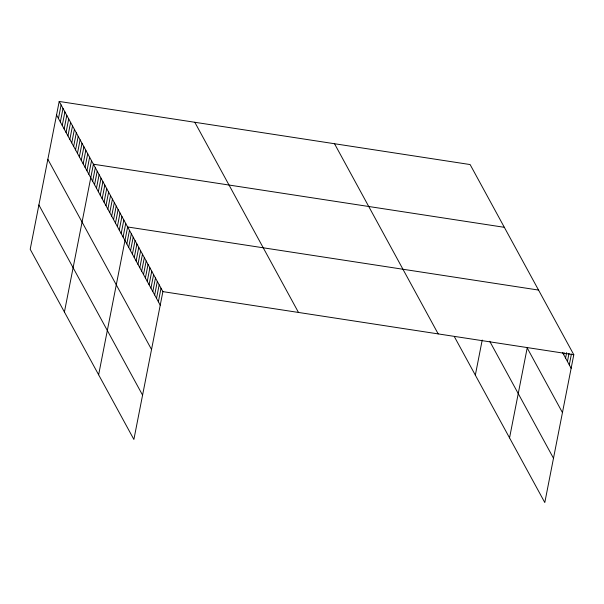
<?xml version="1.0" encoding="UTF-8"?>
<svg xmlns="http://www.w3.org/2000/svg" width="604" height="604" viewBox="0 0 604 604"><rect width="100%" height="100%" fill="white"/><g stroke="black" fill="none" stroke-linecap="round" stroke-linejoin="round"><path stroke-width="0.91" d="M59.2 101.449L30.2 249.271L133.884 439.448L162.884 291.626L59.2 101.449L470.116 164.552L573.8 354.729L544.8 502.551L454.419 336.775M58.445 118.49L61.102 104.937M60.34 121.978L63.005 108.426M62.242 125.466L64.9 111.914M64.145 128.954L66.802 115.394M66.047 132.442L68.705 118.882M67.95 135.923L70.608 122.37M69.845 139.411L72.51 125.858M71.748 142.899L74.405 129.347M73.65 146.387L76.308 132.827M75.553 149.875L78.21 136.315M77.448 153.356L80.113 139.803M79.35 156.844L82.008 143.291M81.253 160.332L83.911 146.78M83.156 163.82L85.813 150.26M85.051 167.308L87.716 153.748M86.953 170.789L89.611 157.236M88.856 174.277L91.514 160.724M64.417 312.026L93.416 164.213L504.332 227.315M92.661 181.253L95.319 167.693M94.556 184.733L97.221 171.181M96.459 188.222L99.116 174.669M98.361 191.71L101.019 178.157M100.264 195.198L102.922 181.645M102.159 198.686L104.824 185.126M104.062 202.166L106.719 188.614M105.964 205.654L108.622 192.102M107.867 209.143L110.524 195.59M109.762 212.631L112.427 199.078M111.665 216.119L114.322 202.559M113.567 219.599L116.225 206.047M115.47 223.087L118.127 209.535M117.372 226.576L120.03 213.023M119.267 230.064L121.933 216.511M121.17 233.552L123.828 219.992M123.073 237.032L125.73 223.48M98.633 374.782L127.633 226.968L538.549 290.071M126.825 243.925L129.49 230.373M128.682 247.33L131.34 233.771M130.54 250.736L133.197 237.176M132.397 254.133L135.054 240.581M134.247 257.538L136.912 243.986M136.104 260.943L138.761 247.383M137.961 264.341L140.619 250.788M139.818 267.746L142.476 254.193M141.668 271.151L144.333 257.598M143.525 274.556L146.183 260.996M145.383 277.953L148.04 264.401M147.24 281.358L149.898 267.806M149.09 284.763L151.755 271.211M150.947 288.168L153.605 274.609M152.804 291.566L155.462 278.014M154.662 294.971L157.319 281.419M156.512 298.376L159.177 284.824M158.369 301.781L161.026 288.221M475.333 375.129L482.211 340.052M509.549 437.885L527.194 347.934L562.445 412.592M563.721 354.676L564.076 352.864M565.578 358.074L566.635 352.653M567.428 361.479L569.028 353.348M569.285 364.884L571.414 354.042M162.884 291.626L573.8 354.729M562.603 352.63L571.142 368.289M489.723 341.283L553.49 458.24M334.518 143.729L438.194 333.906M194.805 122.272L298.489 312.449M56.542 115.009L160.226 305.179M47.852 159.313L151.528 349.489M38.89 204.96L142.574 395.137"/></g></svg>
